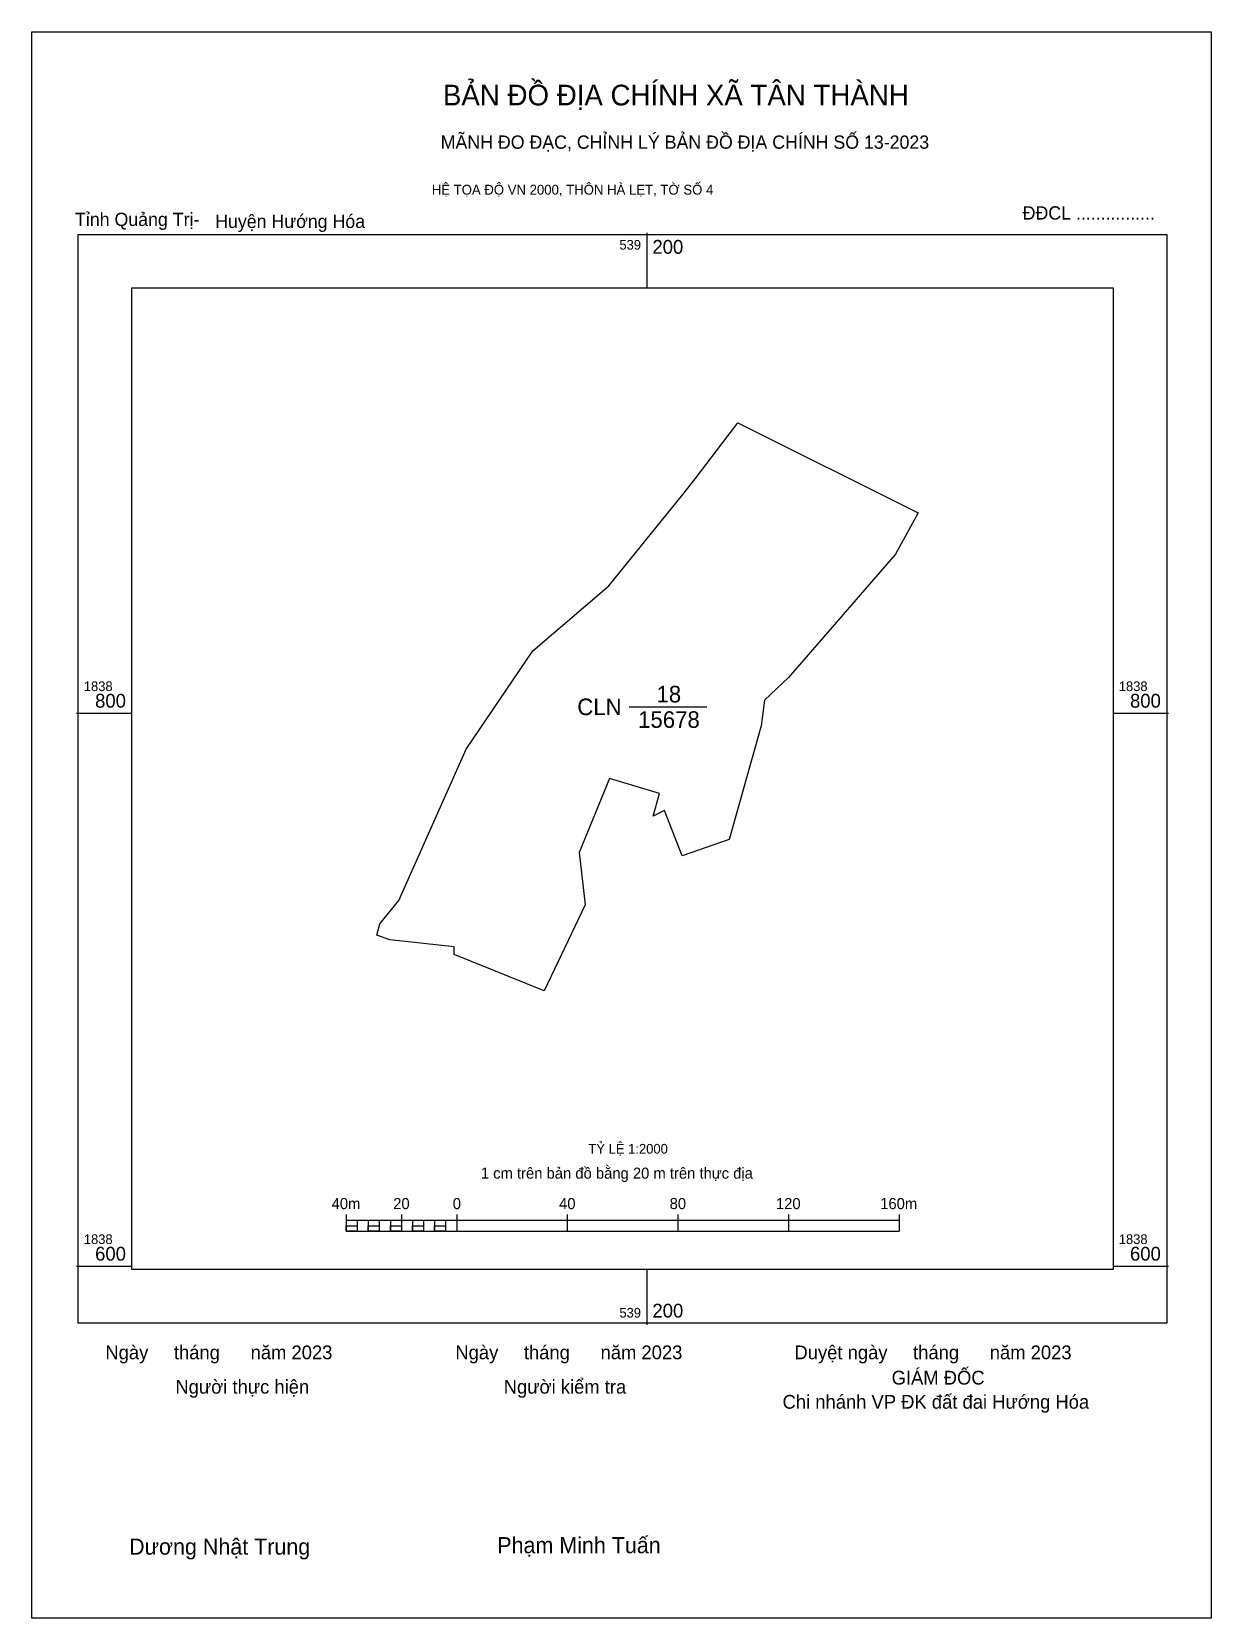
# Model space of a CAD drawing. Extents: x 538977 to 539404, y 1838473 to 1839046.
import ezdxf

# ---------------------------------------------------------------- set-up
doc = ezdxf.new("R2010")
doc.units = 0
for name, color, linetype in [('Level 10', 7, 'Continuous'), ('Level 13', 7, 'Continuous'), ('Level 15', 7, 'Continuous'), ('Level 27', 7, 'Continuous'), ('Level 29', 7, 'Continuous'), ('Level 6', 7, 'Continuous'), ('Level 62', 7, 'Continuous'), ('Level 63', 7, 'Continuous'), ('Level 9', 7, 'Continuous')]:
    doc.layers.add(name, color=color, linetype=linetype)

msp = doc.modelspace()

# ---------------------------------------------------------------- linework, layer by layer
at = {"layer": 'Level 10'}
msp.add_lwpolyline([(539175.5, 1838749.64), (539177.63, 1838730.64), (539162.86, 1838699.59), (539130.33, 1838712.72), (539130.33, 1838715.51), (539106.95, 1838718), (539102.26, 1838719.72), (539103.44, 1838723.87), (539110.22, 1838732.27), (539134.56, 1838787.05), (539158.69, 1838822.53), (539186.23, 1838846.04), (539212.94, 1838879.1), (539217.48, 1838884.71), (539232.86, 1838905.02), (539298.14, 1838872.53), (539289.94, 1838857.58), (539251.28, 1838812.95), (539242.59, 1838804.76), (539241.39, 1838795.43), (539229.77, 1838754.26), (539212.74, 1838748.46), (539206.38, 1838764.78), (539202.26, 1838762.76), (539204.58, 1838770.98), (539186.45, 1838776.39)], close=True, dxfattribs=at)
at = {"layer": 'Level 15'}
msp.add_lwpolyline([(538977.45, 1839046.48), (539404.17, 1839046.48), (539404.17, 1838472.65), (538977.45, 1838472.65)], close=True, dxfattribs=at)
at = {"layer": 'Level 27'}
for p, q in [((539232.86, 1838905.02), (539232.86, 1838905.04)), ((539298.14, 1838872.53), (539298.15, 1838872.55)), ((539289.94, 1838857.58), (539289.96, 1838857.58)), ((539177.63, 1838730.64), (539177.65, 1838730.63)), ((539102.26, 1838719.72), (539102.25, 1838719.7)), ((539162.86, 1838699.59), (539162.85, 1838699.57))]:
    msp.add_line(p, q, dxfattribs=at)
at = {"layer": 'Level 29'}
for p, q in [((539217.48, 1838884.71), (539232.86, 1838905.02)), ((539193.6, 1838802.3), (539221.7, 1838802.3))]:
    msp.add_line(p, q, dxfattribs=at)
at = {"layer": 'Level 62'}
msp.add_lwpolyline([(539013.69, 1838953.8), (539368.71, 1838953.8), (539368.71, 1838598.78), (539013.69, 1838598.78)], close=True, dxfattribs=at)
at = {"layer": 'Level 63'}
for p, q in [((539200, 1838973.8), (539200, 1838953.8)), ((538993.69, 1838800), (539013.69, 1838800)), ((539368.71, 1838800), (539388.71, 1838800)), ((539091.2, 1838618.64), (539091.2, 1838612.64)), ((539091.2, 1838616.64), (539291.2, 1838616.64)), ((539095.2, 1838616.64), (539095.2, 1838612.64)), ((539099.2, 1838616.64), (539099.2, 1838612.64)), ((539103.2, 1838616.64), (539103.2, 1838612.64)), ((539107.2, 1838616.64), (539107.2, 1838612.64)), ((539111.2, 1838618.64), (539111.2, 1838612.64)), ((539111.2, 1838616.64), (539111.2, 1838612.64)), ((539115.2, 1838616.64), (539115.2, 1838612.64)), ((539119.2, 1838616.64), (539119.2, 1838612.64)), ((539123.2, 1838616.64), (539123.2, 1838612.64)), ((539127.2, 1838616.64), (539127.2, 1838612.64)), ((539131.2, 1838618.64), (539131.2, 1838612.64)), ((539131.2, 1838616.64), (539131.2, 1838612.64)), ((539171.2, 1838618.64), (539171.2, 1838612.64)), ((539211.2, 1838618.64), (539211.2, 1838612.64)), ((539251.2, 1838618.64), (539251.2, 1838612.64)), ((539291.2, 1838618.64), (539291.2, 1838612.64)), ((539091.2, 1838612.64), (539291.2, 1838612.64)), ((538993.69, 1838600), (539013.69, 1838600)), ((539200, 1838598.78), (539200, 1838578.78)), ((539368.71, 1838600), (539388.71, 1838600))]:
    msp.add_line(p, q, dxfattribs=at)
for points in [[(538994.31, 1838973.17), (539388.09, 1838973.17), (539388.09, 1838579.4), (538994.31, 1838579.4)], [(539091.2, 1838614.64), (539095.2, 1838614.64), (539095.2, 1838612.64), (539091.2, 1838612.64)], [(539091.2, 1838614.64), (539095.2, 1838614.64), (539095.2, 1838612.64), (539091.2, 1838612.64)], [(539099.2, 1838614.64), (539103.2, 1838614.64), (539103.2, 1838612.64), (539099.2, 1838612.64)], [(539107.2, 1838614.64), (539111.2, 1838614.64), (539111.2, 1838612.64), (539107.2, 1838612.64)], [(539115.2, 1838614.64), (539119.2, 1838614.64), (539119.2, 1838612.64), (539115.2, 1838612.64)], [(539123.2, 1838614.64), (539127.2, 1838614.64), (539127.2, 1838612.64), (539123.2, 1838612.64)]]:
    msp.add_lwpolyline(points, close=True, dxfattribs=at)

# ---------------------------------------------------------------- texts
at = {"layer": 'Level 13'}
for s, p in [('18', (539203.47, 1838803.9)), ('CLN', (539174.81, 1838799.3)), ('15678', (539196.82, 1838794.7))]:
    msp.add_text(s, height=6, dxfattribs=at).set_placement(p)
at = {"layer": 'Level 6'}
msp.add_text('TỶ LỆ 1:2000', height=3.5158, dxfattribs=at).set_placement((539178.83, 1838640.7))
at = {"layer": 'Level 63'}
for s, height, p in [('BẢN ĐỒ ĐỊA CHÍNH XÃ TÂN THÀNH', 7.4873, (539126.21, 1839019.83)), ('MÃNH ĐO ĐẠC, CHỈNH LÝ BẢN ĐỒ ĐỊA CHÍNH SỐ 13-2023', 4.8044, (539125.4, 1839004.15)), ('HỆ TỌA ĐỘ VN 2000, THÔN HÀ LẸT, TỜ SỐ 4', 3.5565, (539122.17, 1838987.56)), ('539', 3.5, (539190.06, 1838967.67)), ('200', 5, (539202, 1838966.17)), ('1838', 3.5, (538996.31, 1838808)), ('1838', 3.5, (539370.71, 1838808)), ('800', 5, (539000.38, 1838802)), ('800', 5, (539374.77, 1838802)), ('1 cm trên bản đồ bằng 20 m trên thực địa', 4, (539139.92, 1838631.64)), ('40m', 4, (539085.95, 1838620.64)), ('20', 4, (539108.23, 1838620.64)), ('0', 4, (539129.78, 1838620.64)), ('40', 4, (539168.23, 1838620.64)), ('80', 4, (539208.23, 1838620.64)), ('120', 4, (539246.68, 1838620.64)), ('160m', 4, (539284.39, 1838620.64)), ('1838', 3.5, (538996.31, 1838608)), ('1838', 3.5, (539370.71, 1838608)), ('600', 5, (539000.38, 1838602)), ('600', 5, (539374.77, 1838602)), ('200', 5, (539202, 1838581.4)), ('539', 3.5, (539190.06, 1838581.4)), ('Ngày     tháng      năm 2023', 4.9766, (539004.1, 1838566.33)), ('Ngày     tháng      năm 2023', 4.9766, (539130.71, 1838566.33)), ('Duyệt ngày     tháng      năm 2023', 4.9766, (539253.38, 1838566.33)), ('GIÁM ĐỐC', 4.977, (539288.53, 1838557.18)), ('Người thực hiện', 4.9766, (539029.42, 1838553.89)), ('Người kiểm tra', 4.9766, (539148.2, 1838553.89)), ('Chi nhánh VP ĐK đất đai Hướng Hóa', 4.9766, (539249.07, 1838548.45)), ('Dương Nhật Trung', 5.8048, (539012.68, 1838495.66)), ('Phạm Minh Tuấn', 5.8048, (539145.88, 1838496.18))]:
    msp.add_text(s, height=height, dxfattribs=at).set_placement(p)
at = {"layer": 'Level 9'}
for s, p in [('Tỉnh Quảng Trị-', (538993.12, 1838976.22)), ('ĐĐCL ................', (539335.94, 1838978.54)), ('Huyện Hướng Hóa', (539043.82, 1838975.5))]:
    msp.add_text(s, height=4.8044, dxfattribs=at).set_placement(p)

doc.saveas('drawing.dxf')
